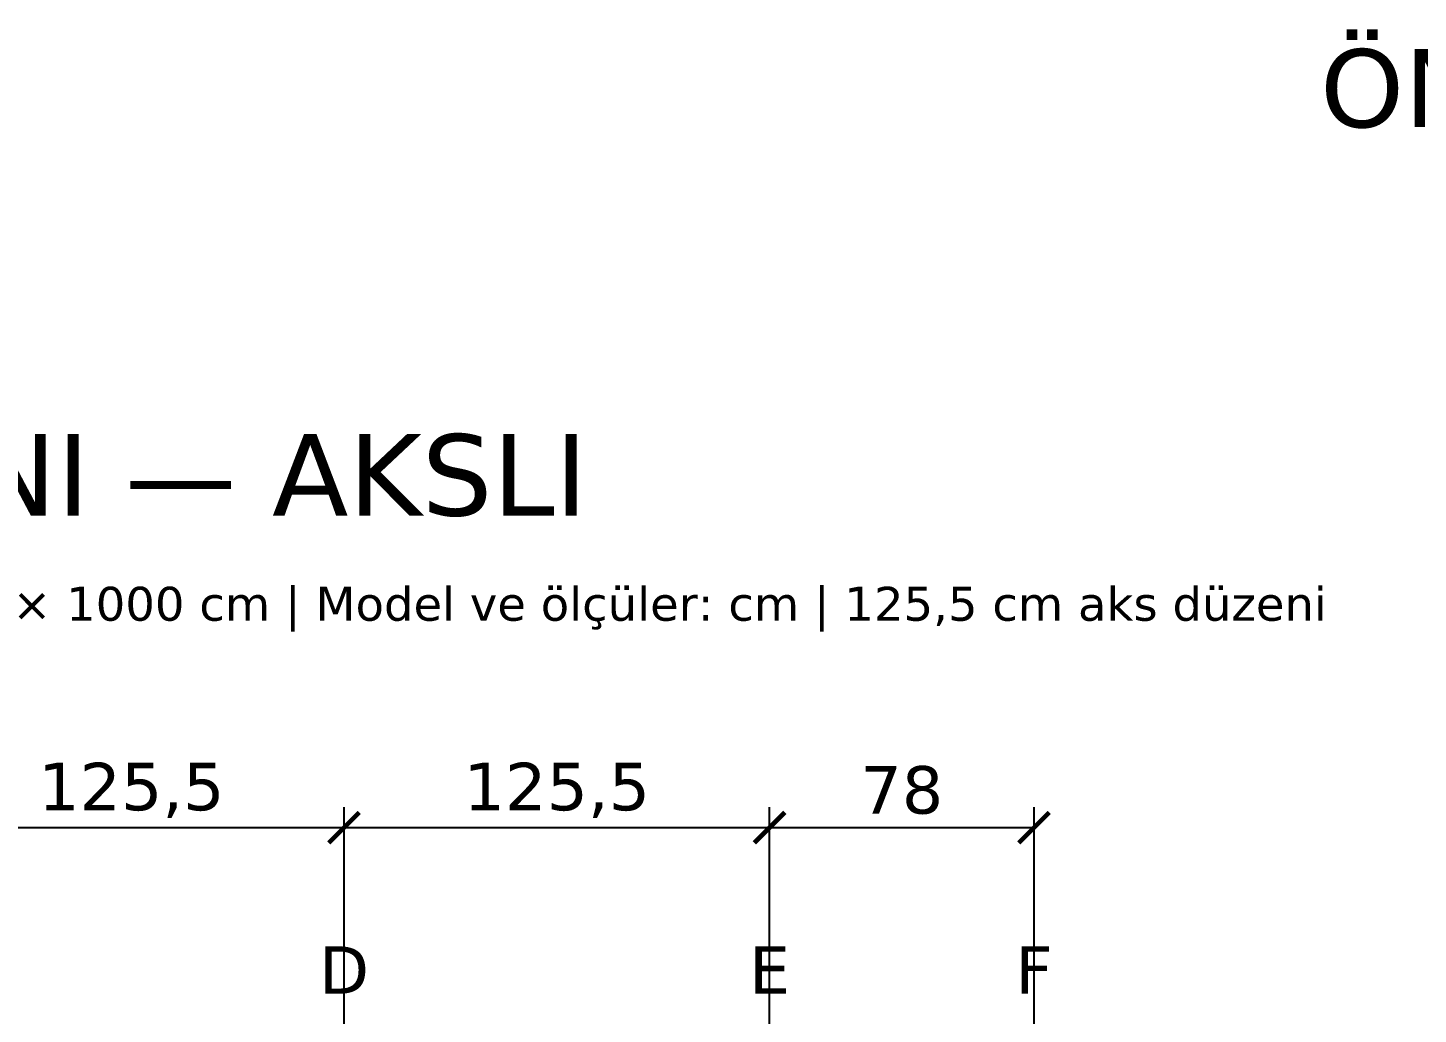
# Model space of a CAD drawing. Header units: centimetres. Extents: x -135 to 3640, y -1234 to 1338.
# Drawn here: x 293.2 to 703.3, y 1047 to 1337.8 of the extents above; entities that cross this region are included whole.
import ezdxf
from ezdxf.enums import TextEntityAlignment as Align

# ---------------------------------------------------------------- set-up
doc = ezdxf.new("R2010")
doc.units = ezdxf.units.CM
for name, color, linetype in [('AKS_YAZI', 4, 'Continuous'), ('ODA_ADLARI', 7, 'Continuous'), ('OLCULER', 7, 'Continuous'), ('PORTMAN_INFO', 7, 'Continuous')]:
    doc.layers.add(name, color=color, linetype=linetype)
doc.styles.add('PORTMAN', font='DejaVuSans.ttf')
doc.dimstyles.new('PORTMAN', dxfattribs={"dimtxt": 14, "dimasz": 9, "dimexe": 6, "dimexo": 5, "dimgap": 4, "dimtad": 1, "dimtxsty": 'PORTMAN', "dimblk": 'ARCHTICK', "dimcen": 2.5, "dimazin": 3, "dimtfac": 0.5, "dimtmove": 2, "dimatfit": 3})

# ---------------------------------------------------------------- blocks, each defined once
blk = doc.blocks.new('_ARCHTICK')
at = {"color": 0, "linetype": 'BYBLOCK', "const_width": 0.15}
blk.add_lwpolyline([(-0.5, -0.5), (0.5, 0.5)], dxfattribs=at)

msp = doc.modelspace()

# ---------------------------------------------------------------- texts
at = {"layer": 'AKS_YAZI', "style": 'PORTMAN'}
for s, p in [('D', (386.5, 1060)), ('E', (512, 1060)), ('F', (590, 1060))]:
    msp.add_text(s, height=14, dxfattribs=at).set_placement(p, align=Align.MIDDLE_CENTER)
at = {"layer": 'ODA_ADLARI', "style": 'PORTMAN'}
for s, height, p in [('KAT PLANI — AKSLI', 24, (300, 1206)), ('PK-01 | 4 PANO + 78 cm x 7 PANO + 111,5 cm | 600 × 1000 cm | Model ve ölçüler: cm | 125,5 cm aks düzeni', 10, (300, 1168))]:
    msp.add_text(s, height=height, dxfattribs=at).set_placement(p, align=Align.MIDDLE_CENTER)
at = {"layer": 'PORTMAN_INFO', "style": 'PORTMAN'}
msp.add_text('ÖN ONAYA SUNULAN TASLAK — ÜRETİM/STATİK PROJESİ DEĞİLDİR', height=23, dxfattribs=at).set_placement((1200, 1320), align=Align.MIDDLE_CENTER)

# ---------------------------------------------------------------- dimensions: what is measured, and where the dimension line sits
at = {"layer": 'OLCULER'}
for base, p1, p2 in [((261, 1102), (261, 1000), (386.5, 1000)), ((386.5, 1102), (386.5, 1000), (512, 1000)), ((512, 1102), (512, 1000), (590, 1000))]:
    msp.add_linear_dim(base=base, p1=p1, p2=p2, dimstyle='PORTMAN', override={"dimtxt": 14, "dimasz": 9, "dimexe": 6, "dimexo": 5, "dimdec": 2, "dimzin": 8, "dimdsep": 44}, dxfattribs=at).render()

doc.saveas('drawing.dxf')
